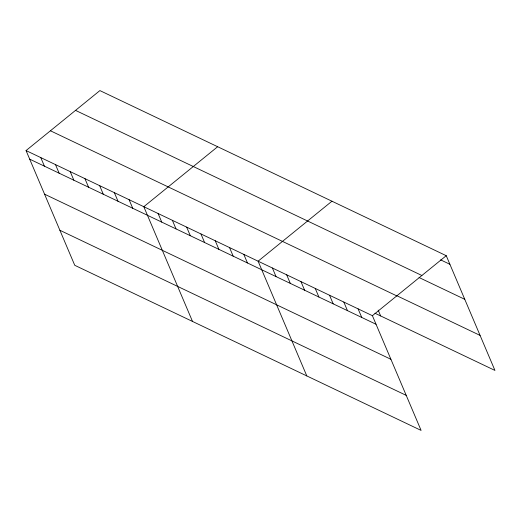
<?xml version="1.0" encoding="UTF-8"?>
<svg xmlns="http://www.w3.org/2000/svg" width="521" height="521" viewBox="0 0 521 521"><rect width="100%" height="100%" fill="white"/><g stroke="black" fill="none" stroke-linecap="round" stroke-linejoin="round"><path stroke-width="0.78" d="M26.05 150.569L372.398 315.68L421.098 430.411L74.75 265.3L26.05 150.569L99.902 90.589L446.25 255.7L494.95 370.431L374.944 313.225M217.661 146.727L143.809 206.707L192.51 321.437M331.955 201.21L258.103 261.19L306.804 375.928M372.398 315.68L446.25 255.7M440.603 259.855L449.89 264.284M75.532 110.38L421.88 275.492M419.047 277.517L464.765 299.315M396.501 295.563L480.082 335.407M50.42 130.771L396.768 295.882M29.697 159.152L376.038 324.264M44.565 194.183L390.913 359.295M59.882 230.269L406.23 395.38M378.174 310.106L380.656 315.947M358.109 308.868L361.756 317.452M343.821 302.056L347.468 310.64M329.539 295.244L333.18 303.828M315.251 288.432L318.891 297.022M300.962 281.62L304.609 290.21M286.674 274.814L290.321 283.398M272.392 268.002L276.032 276.586M243.815 254.378L247.462 262.968M229.527 247.566L233.174 256.156M215.245 240.761L218.885 249.344M200.956 233.949L204.597 242.532M186.668 227.136L190.315 235.72M172.379 220.324L176.026 228.908M158.097 213.512L161.738 222.102M129.091 199.686L132.731 208.27M114.366 192.672L118.013 201.256M99.648 185.652L103.295 194.235M84.93 178.638L88.57 187.221M70.211 171.617L73.852 180.201M55.486 164.603L59.133 173.187M40.768 157.583L44.415 166.166"/></g></svg>
